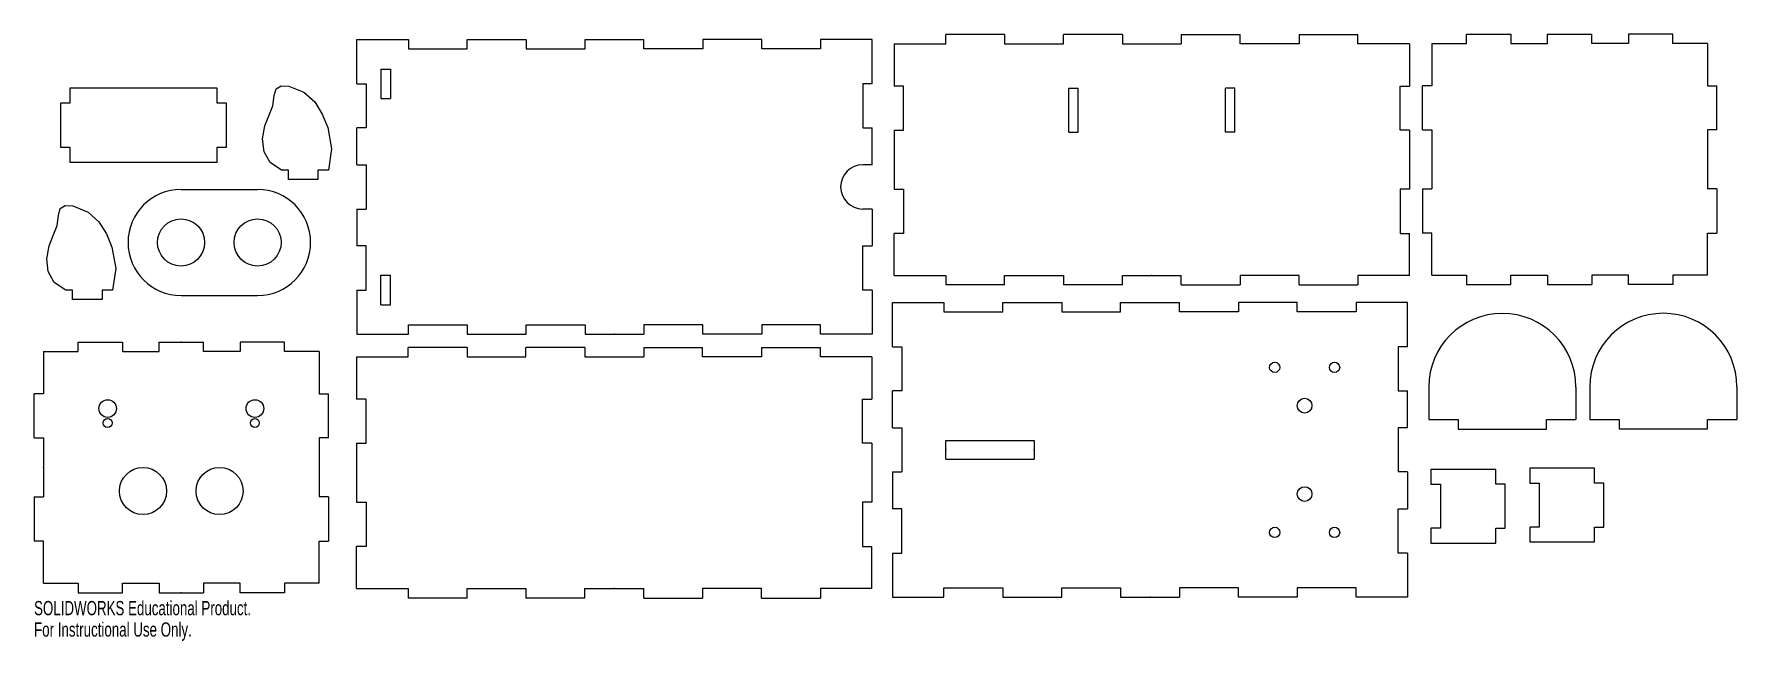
# Model space of a CAD drawing. Header units: millimetres. Extents: x -91 to 487, y -45 to 161.
import ezdxf

# ---------------------------------------------------------------- set-up
doc = ezdxf.new("R2010")
doc.units = ezdxf.units.MM
doc.header["$PDSIZE"] = -1
doc.styles.add('SLDTEXTSTYLE0', font='TXT', dxfattribs={"width": 0.7})

msp = doc.modelspace()

# ---------------------------------------------------------------- linework, layer by layer
at = {"color": 7, "linetype": 'Continuous'}
for p, q in [((18.53, 159.31), (36.03, 159.31)), ((18.53, 144.31), (18.53, 159.31)), ((36.03, 159.31), (36.03, 156.11)), ((56.03, 156.11), (56.03, 159.31)), ((56.03, 159.31), (76.03, 159.31)), ((76.03, 159.31), (76.03, 156.11)), ((96.03, 156.11), (96.03, 159.31)), ((96.03, 159.31), (116.03, 159.31)), ((116.03, 156.11), (116.03, 159.31)), ((156.03, 159.31), (136.03, 159.31)), ((136.03, 159.31), (136.03, 156.11)), ((156.03, 156.11), (156.03, 159.31)), ((176.03, 159.31), (176.03, 156.11)), ((193.53, 159.31), (176.03, 159.31)), ((193.53, 144.31), (193.53, 159.31)), ((201.01, 157.83), (201.01, 143.53)), ((201.01, 157.83), (218.51, 157.83)), ((218.51, 157.83), (218.51, 161.03)), ((238.51, 161.03), (218.51, 161.03)), ((238.51, 161.03), (238.51, 157.83)), ((238.51, 157.83), (258.51, 157.83)), ((278.51, 161.03), (258.51, 161.03)), ((258.51, 157.83), (258.51, 161.03)), ((278.51, 161.03), (278.51, 157.83)), ((278.51, 157.83), (298.51, 157.83)), ((298.51, 161.03), (298.51, 157.83)), ((298.51, 161.03), (318.51, 161.03)), ((318.51, 157.83), (318.51, 161.03)), ((338.51, 157.83), (318.51, 157.83)), ((338.51, 161.03), (358.51, 161.03)), ((338.51, 161.03), (338.51, 157.83)), ((358.51, 157.83), (358.51, 161.03)), ((376.01, 157.83), (358.51, 157.83)), ((376.01, 157.83), (376.01, 143.53)), ((383.62, 157.96), (383.62, 143.66)), ((383.62, 157.96), (395.42, 157.96)), ((395.42, 157.96), (395.42, 161.16)), ((395.42, 161.16), (410.42, 161.16)), ((410.42, 161.16), (410.42, 157.96)), ((410.42, 157.96), (422.92, 157.96)), ((422.92, 161.16), (437.92, 161.16)), ((422.92, 157.96), (422.92, 161.16)), ((437.92, 157.96), (437.92, 161.16)), ((450.42, 157.96), (437.92, 157.96)), ((465.42, 161.16), (450.42, 161.16)), ((450.42, 161.16), (450.42, 157.96)), ((465.42, 157.96), (465.42, 161.16)), ((477.22, 157.96), (465.42, 157.96)), ((477.22, 157.96), (477.22, 143.66)), ((36.03, 156.11), (56.03, 156.11)), ((76.03, 156.11), (96.03, 156.11)), ((136.03, 156.11), (116.03, 156.11)), ((176.03, 156.11), (156.03, 156.11)), ((26.73, 149.31), (26.73, 139.31)), ((26.73, 149.31), (29.93, 149.31)), ((29.93, 149.31), (29.93, 139.31)), ((-28.95, 142.76), (-78.95, 142.76)), ((-78.95, 142.76), (-78.95, 137.76)), ((-28.95, 137.76), (-28.95, 142.76)), ((18.53, 144.31), (21.73, 144.31)), ((21.73, 144.31), (21.73, 129.31)), ((26.73, 139.31), (29.93, 139.31)), ((190.33, 144.31), (190.33, 129.31)), ((193.53, 144.31), (190.33, 144.31)), ((204.21, 143.53), (201.01, 143.53)), ((204.21, 128.53), (204.21, 143.53)), ((260.31, 142.83), (263.51, 142.83)), ((260.31, 127.83), (260.31, 142.83)), ((263.51, 127.83), (263.51, 142.83)), ((316.71, 142.83), (313.51, 142.83)), ((313.51, 127.83), (313.51, 142.83)), ((316.71, 127.83), (316.71, 142.83)), ((372.81, 143.53), (376.01, 143.53)), ((372.81, 128.53), (372.81, 143.53)), ((380.42, 128.66), (380.42, 143.66)), ((383.62, 143.66), (380.42, 143.66)), ((477.22, 143.66), (480.42, 143.66)), ((480.42, 128.66), (480.42, 143.66)), ((-82.15, 137.76), (-82.15, 122.76)), ((-78.95, 137.76), (-82.15, 137.76)), ((-25.75, 137.76), (-28.95, 137.76)), ((-25.75, 122.76), (-25.75, 137.76)), ((18.53, 116.81), (18.53, 129.31)), ((21.73, 129.31), (18.53, 129.31)), ((190.33, 129.31), (193.53, 129.31)), ((193.53, 116.81), (193.53, 129.31)), ((201.01, 128.53), (204.21, 128.53)), ((201.01, 128.53), (201.01, 108.53)), ((260.31, 127.83), (263.51, 127.83)), ((316.71, 127.83), (313.51, 127.83)), ((376.01, 128.53), (372.81, 128.53)), ((376.01, 128.53), (376.01, 108.53)), ((380.42, 128.66), (383.62, 128.66)), ((383.62, 128.66), (383.62, 108.66)), ((477.22, 128.66), (477.22, 108.66)), ((480.42, 128.66), (477.22, 128.66)), ((-82.15, 122.76), (-78.95, 122.76)), ((-78.95, 122.76), (-78.95, 117.76)), ((-28.95, 117.76), (-28.95, 122.76)), ((-28.95, 122.76), (-25.75, 122.76)), ((-78.95, 117.76), (-28.95, 117.76)), ((18.53, 116.81), (21.73, 116.81)), ((21.73, 116.81), (21.73, 101.81)), ((193.53, 116.81), (190.33, 116.81)), ((-4.69, 114.97), (-7.04, 114.97)), ((-4.69, 111.77), (-4.69, 114.97)), ((5.31, 111.77), (-4.69, 111.77)), ((8.89, 114.97), (5.31, 114.97)), ((5.31, 114.97), (5.31, 111.77)), ((-41.17, 108.46), (-15.17, 108.46)), ((201.01, 108.53), (204.21, 108.53)), ((204.21, 108.53), (204.21, 93.53)), ((376.01, 108.53), (372.81, 108.53)), ((372.81, 108.53), (372.81, 93.53)), ((380.42, 108.66), (383.62, 108.66)), ((380.42, 108.66), (380.42, 93.66)), ((480.42, 108.66), (477.22, 108.66)), ((480.42, 108.66), (480.42, 93.66)), ((18.53, 101.81), (21.73, 101.81)), ((18.53, 101.81), (18.53, 89.31)), ((193.53, 101.81), (190.33, 101.81)), ((193.53, 101.81), (193.53, 89.31)), ((204.21, 93.53), (201.01, 93.53)), ((201.01, 79.23), (201.01, 93.53)), ((372.81, 93.53), (376.01, 93.53)), ((376.01, 79.23), (376.01, 93.53)), ((383.62, 93.66), (380.42, 93.66)), ((383.62, 79.36), (383.62, 93.66)), ((477.22, 79.36), (477.22, 93.66)), ((477.22, 93.66), (480.42, 93.66)), ((21.73, 89.31), (18.53, 89.31)), ((21.73, 74.31), (21.73, 89.31)), ((190.33, 74.31), (190.33, 89.31)), ((190.33, 89.31), (193.53, 89.31)), ((26.73, 69.31), (26.73, 79.31)), ((26.73, 79.31), (29.93, 79.31)), ((29.93, 69.31), (29.93, 79.31)), ((201.01, 79.23), (218.51, 79.23)), ((218.51, 79.23), (218.51, 76.03)), ((238.51, 76.03), (218.51, 76.03)), ((238.51, 79.23), (258.51, 79.23)), ((238.51, 76.03), (238.51, 79.23)), ((258.51, 79.23), (258.51, 76.03)), ((278.51, 76.03), (258.51, 76.03)), ((278.51, 79.23), (298.51, 79.23)), ((278.51, 76.03), (278.51, 79.23)), ((298.51, 76.03), (298.51, 79.23)), ((298.51, 76.03), (318.51, 76.03)), ((338.51, 79.23), (318.51, 79.23)), ((318.51, 79.23), (318.51, 76.03)), ((338.51, 76.03), (338.51, 79.23)), ((338.51, 76.03), (358.51, 76.03)), ((376.01, 79.23), (358.51, 79.23)), ((358.51, 79.23), (358.51, 76.03)), ((383.62, 79.36), (395.42, 79.36)), ((395.42, 79.36), (395.42, 76.16)), ((395.42, 76.16), (410.42, 76.16)), ((410.42, 79.36), (422.92, 79.36)), ((410.42, 76.16), (410.42, 79.36)), ((422.92, 79.36), (422.92, 76.16)), ((422.92, 76.16), (437.92, 76.16)), ((450.42, 79.36), (437.92, 79.36)), ((437.92, 79.36), (437.92, 76.16)), ((450.42, 76.16), (450.42, 79.36)), ((465.42, 76.16), (450.42, 76.16)), ((477.22, 79.36), (465.42, 79.36)), ((465.42, 79.36), (465.42, 76.16)), ((-77.98, 74.29), (-80.33, 74.29)), ((-77.98, 71.09), (-77.98, 74.29)), ((-67.98, 71.09), (-77.98, 71.09)), ((-64.4, 74.29), (-67.98, 74.29)), ((-67.98, 74.29), (-67.98, 71.09)), ((-41.17, 72.46), (-15.17, 72.46)), ((18.53, 74.31), (18.53, 59.31)), ((18.53, 74.31), (21.73, 74.31)), ((193.53, 74.31), (190.33, 74.31)), ((193.53, 74.31), (193.53, 59.31)), ((200.39, 70.09), (217.89, 70.09)), ((200.39, 55.09), (200.39, 70.09)), ((217.89, 70.09), (217.89, 66.89)), ((237.89, 66.89), (237.89, 70.09)), ((237.89, 70.09), (257.89, 70.09)), ((257.89, 70.09), (257.89, 66.89)), ((277.89, 66.89), (277.89, 70.09)), ((277.89, 70.09), (297.89, 70.09)), ((297.89, 66.89), (297.89, 70.09)), ((337.89, 70.09), (317.89, 70.09)), ((317.89, 70.09), (317.89, 66.89)), ((337.89, 66.89), (337.89, 70.09)), ((357.89, 70.09), (357.89, 66.89)), ((375.39, 70.09), (357.89, 70.09)), ((375.39, 55.09), (375.39, 70.09)), ((26.73, 69.31), (29.93, 69.31)), ((217.89, 66.89), (237.89, 66.89)), ((257.89, 66.89), (277.89, 66.89)), ((317.89, 66.89), (297.89, 66.89)), ((357.89, 66.89), (337.89, 66.89)), ((18.53, 59.31), (36.03, 59.31)), ((36.03, 62.51), (56.03, 62.51)), ((36.03, 59.31), (36.03, 62.51)), ((56.03, 62.51), (56.03, 59.31)), ((56.03, 59.31), (76.03, 59.31)), ((76.03, 62.51), (96.03, 62.51)), ((76.03, 59.31), (76.03, 62.51)), ((96.03, 62.51), (96.03, 59.31)), ((96.03, 59.31), (116.03, 59.31)), ((136.03, 62.51), (116.03, 62.51)), ((116.03, 62.51), (116.03, 59.31)), ((136.03, 59.31), (136.03, 62.51)), ((156.03, 59.31), (136.03, 59.31)), ((176.03, 62.51), (156.03, 62.51)), ((156.03, 62.51), (156.03, 59.31)), ((176.03, 59.31), (176.03, 62.51)), ((193.53, 59.31), (176.03, 59.31)), ((-87.89, 53.42), (-87.89, 39.12)), ((-87.89, 53.42), (-76.09, 53.42)), ((-76.09, 53.42), (-76.09, 56.62)), ((-76.09, 56.62), (-61.09, 56.62)), ((-61.09, 56.62), (-61.09, 53.42)), ((-61.09, 53.42), (-48.59, 53.42)), ((-48.59, 53.42), (-48.59, 56.62)), ((-48.59, 56.62), (-33.59, 56.62)), ((-33.59, 53.42), (-33.59, 56.62)), ((-21.09, 53.42), (-33.59, 53.42)), ((-6.09, 56.62), (-21.09, 56.62)), ((-21.09, 56.62), (-21.09, 53.42)), ((-6.09, 53.42), (-6.09, 56.62)), ((5.71, 53.42), (-6.09, 53.42)), ((5.71, 53.42), (5.71, 39.12)), ((35.95, 51.63), (35.95, 54.83)), ((55.95, 54.83), (35.95, 54.83)), ((55.95, 54.83), (55.95, 51.63)), ((95.95, 54.83), (75.95, 54.83)), ((75.95, 51.63), (75.95, 54.83)), ((95.95, 54.83), (95.95, 51.63)), ((115.95, 54.83), (115.95, 51.63)), ((115.95, 54.83), (135.95, 54.83)), ((135.95, 51.63), (135.95, 54.83)), ((155.95, 54.83), (175.95, 54.83)), ((155.95, 54.83), (155.95, 51.63)), ((175.95, 51.63), (175.95, 54.83)), ((200.39, 55.09), (203.59, 55.09)), ((203.59, 55.09), (203.59, 40.09)), ((372.19, 55.09), (372.19, 40.09)), ((375.39, 55.09), (372.19, 55.09)), ((18.45, 51.63), (18.45, 37.33)), ((18.45, 51.63), (35.95, 51.63)), ((55.95, 51.63), (75.95, 51.63)), ((95.95, 51.63), (115.95, 51.63)), ((155.95, 51.63), (135.95, 51.63)), ((193.45, 51.63), (175.95, 51.63)), ((193.45, 51.63), (193.45, 37.33)), ((382.55, 41.37), (382.55, 30.37)), ((432.55, 41.37), (432.55, 30.37)), ((437.21, 41.43), (437.21, 30.43)), ((487.21, 41.43), (487.21, 30.43)), ((-91.09, 24.12), (-91.09, 39.12)), ((-87.89, 39.12), (-91.09, 39.12)), ((5.71, 39.12), (8.91, 39.12)), ((8.91, 24.12), (8.91, 39.12)), ((21.65, 37.33), (18.45, 37.33)), ((21.65, 22.33), (21.65, 37.33)), ((190.25, 37.33), (193.45, 37.33)), ((190.25, 22.33), (190.25, 37.33)), ((200.39, 27.59), (200.39, 40.09)), ((203.59, 40.09), (200.39, 40.09)), ((372.19, 40.09), (375.39, 40.09)), ((375.39, 27.59), (375.39, 40.09)), ((382.55, 30.37), (392.55, 30.37)), ((392.55, 30.37), (392.55, 27.17)), ((422.55, 30.37), (432.55, 30.37)), ((422.55, 27.17), (422.55, 30.37)), ((437.21, 30.43), (447.21, 30.43)), ((447.21, 30.43), (447.21, 27.23)), ((477.21, 30.43), (487.21, 30.43)), ((477.21, 27.23), (477.21, 30.43)), ((-91.09, 24.12), (-87.89, 24.12)), ((-87.89, 24.12), (-87.89, 4.12)), ((5.71, 24.12), (5.71, 4.12)), ((8.91, 24.12), (5.71, 24.12)), ((200.39, 27.59), (203.59, 27.59)), ((203.59, 27.59), (203.59, 12.59)), ((218.59, 16.89), (218.59, 23.29)), ((218.59, 23.29), (248.59, 23.29)), ((248.59, 23.29), (248.59, 16.89)), ((372.19, 27.59), (372.19, 12.59)), ((375.39, 27.59), (372.19, 27.59)), ((392.55, 27.17), (422.55, 27.17)), ((447.21, 27.23), (477.21, 27.23)), ((18.45, 22.33), (21.65, 22.33)), ((18.45, 22.33), (18.45, 2.33)), ((193.45, 22.33), (190.25, 22.33)), ((193.45, 22.33), (193.45, 2.33)), ((200.39, 12.59), (203.59, 12.59)), ((200.39, 12.59), (200.39, 0.09)), ((218.59, 16.89), (248.59, 16.89)), ((375.39, 12.59), (372.19, 12.59)), ((375.39, 12.59), (375.39, 0.09)), ((405.29, 13.48), (383.29, 13.48)), ((383.29, 13.48), (383.29, 8.48)), ((405.29, 8.48), (405.29, 13.48)), ((438.83, 13.85), (416.83, 13.85)), ((416.83, 13.85), (416.83, 8.85)), ((438.83, 8.85), (438.83, 13.85)), ((383.29, 8.48), (386.49, 8.48)), ((386.49, 8.48), (386.49, -6.52)), ((408.49, 8.48), (405.29, 8.48)), ((408.49, -6.52), (408.49, 8.48)), ((416.83, 8.85), (420.03, 8.85)), ((420.03, 8.85), (420.03, -6.15)), ((442.03, 8.85), (438.83, 8.85)), ((442.03, -6.15), (442.03, 8.85)), ((-91.09, 4.12), (-87.89, 4.12)), ((-91.09, 4.12), (-91.09, -10.88)), ((8.91, 4.12), (5.71, 4.12)), ((8.91, 4.12), (8.91, -10.88)), ((18.45, 2.33), (21.65, 2.33)), ((21.65, 2.33), (21.65, -12.67)), ((193.45, 2.33), (190.25, 2.33)), ((190.25, 2.33), (190.25, -12.67)), ((203.59, 0.09), (200.39, 0.09)), ((203.59, -14.91), (203.59, 0.09)), ((372.19, -14.91), (372.19, 0.09)), ((372.19, 0.09), (375.39, 0.09)), ((-87.89, -10.88), (-91.09, -10.88)), ((-87.89, -25.18), (-87.89, -10.88)), ((5.71, -25.18), (5.71, -10.88)), ((5.71, -10.88), (8.91, -10.88)), ((386.49, -6.52), (383.29, -6.52)), ((383.29, -6.52), (383.29, -11.52)), ((383.29, -11.52), (405.29, -11.52)), ((405.29, -11.52), (405.29, -6.52)), ((405.29, -6.52), (408.49, -6.52)), ((420.03, -6.15), (416.83, -6.15)), ((416.83, -6.15), (416.83, -11.15)), ((416.83, -11.15), (438.83, -11.15)), ((438.83, -11.15), (438.83, -6.15)), ((438.83, -6.15), (442.03, -6.15)), ((21.65, -12.67), (18.45, -12.67)), ((18.45, -26.97), (18.45, -12.67)), ((190.25, -12.67), (193.45, -12.67)), ((193.45, -26.97), (193.45, -12.67)), ((200.39, -14.91), (200.39, -29.91)), ((200.39, -14.91), (203.59, -14.91)), ((375.39, -14.91), (372.19, -14.91)), ((375.39, -14.91), (375.39, -29.91)), ((-87.89, -25.18), (-76.09, -25.18)), ((-76.09, -25.18), (-76.09, -28.38)), ((-76.09, -28.38), (-61.09, -28.38)), ((-61.09, -25.18), (-48.59, -25.18)), ((-61.09, -28.38), (-61.09, -25.18)), ((-48.59, -25.18), (-48.59, -28.38)), ((-48.59, -28.38), (-33.59, -28.38)), ((-21.09, -25.18), (-33.59, -25.18)), ((-33.59, -25.18), (-33.59, -28.38)), ((-21.09, -28.38), (-21.09, -25.18)), ((-6.09, -28.38), (-21.09, -28.38)), ((5.71, -25.18), (-6.09, -25.18)), ((-6.09, -25.18), (-6.09, -28.38)), ((18.45, -26.97), (35.95, -26.97)), ((35.95, -26.97), (35.95, -30.17)), ((55.95, -26.97), (75.95, -26.97)), ((55.95, -30.17), (55.95, -26.97)), ((75.95, -26.97), (75.95, -30.17)), ((95.95, -26.97), (115.95, -26.97)), ((95.95, -30.17), (95.95, -26.97)), ((115.95, -30.17), (115.95, -26.97)), ((155.95, -26.97), (135.95, -26.97)), ((135.95, -26.97), (135.95, -30.17)), ((155.95, -30.17), (155.95, -26.97)), ((193.45, -26.97), (175.95, -26.97)), ((175.95, -26.97), (175.95, -30.17)), ((217.89, -26.71), (237.89, -26.71)), ((217.89, -29.91), (217.89, -26.71)), ((237.89, -26.71), (237.89, -29.91)), ((257.89, -26.71), (277.89, -26.71)), ((257.89, -29.91), (257.89, -26.71)), ((277.89, -26.71), (277.89, -29.91)), ((317.89, -26.71), (297.89, -26.71)), ((297.89, -26.71), (297.89, -29.91)), ((317.89, -29.91), (317.89, -26.71)), ((357.89, -26.71), (337.89, -26.71)), ((337.89, -26.71), (337.89, -29.91)), ((357.89, -29.91), (357.89, -26.71)), ((55.95, -30.17), (35.95, -30.17)), ((95.95, -30.17), (75.95, -30.17)), ((115.95, -30.17), (135.95, -30.17)), ((155.95, -30.17), (175.95, -30.17)), ((200.39, -29.91), (217.89, -29.91)), ((237.89, -29.91), (257.89, -29.91)), ((277.89, -29.91), (297.89, -29.91)), ((337.89, -29.91), (317.89, -29.91)), ((375.39, -29.91), (357.89, -29.91))]:
    msp.add_line(p, q, dxfattribs=at)
at = {"color": 7, "linetype": 'Continuous', "flags": 128}
for points in [[(-7.04, 114.97), (-10.94, 117.55), (-12.98, 121.26), (-13.47, 125.59), (-12.71, 130.03), (-11.34, 133.48), (-9.96, 136.84), (-9.55, 140.34), (-8.92, 142.64), (-7.18, 143.65), (-4.58, 143.52), (0.58, 141.44), (4.22, 138.13), (6.78, 134.03), (8.64, 129.49), (9.94, 122.26), (8.89, 114.97)], [(-80.33, 74.29), (-84.23, 76.88), (-86.27, 80.59), (-86.76, 84.92), (-86, 89.35), (-84.63, 92.8), (-83.25, 96.17), (-82.84, 99.66), (-82.21, 101.96), (-80.47, 102.97), (-77.87, 102.85), (-72.71, 100.76), (-69.07, 97.45), (-66.51, 93.35), (-64.65, 88.81), (-63.35, 81.58), (-64.4, 74.29)]]:
    msp.add_lwpolyline(points, dxfattribs=at)
at = {"color": 7, "linetype": 'Continuous'}
for centre, radius in [((-41.17, 90.46), 8), ((-15.17, 90.46), 8), ((330.23, 48.09), 1.75), ((350.55, 48.09), 1.75), ((-66.09, 34.12), 3), ((-16.09, 34.12), 3), ((340.39, 35.09), 2.5), ((-66.09, 29.22), 1.49), ((-16.09, 29.22), 1.49), ((-54.09, 6.12), 8), ((-28.09, 6.12), 8), ((340.39, 5.09), 2.5), ((330.23, -7.91), 1.75), ((350.55, -7.91), 1.75)]:
    msp.add_circle(centre, radius, dxfattribs=at)
for centre, radius, start, end in [((190.33, 109.31), 7.5, 90, 270), ((-41.17, 90.46), 18, 90, 270), ((-15.17, 90.46), 18, 270, 90), ((407.55, 41.37), 25, 0, 180), ((462.21, 41.43), 25, 0, 180)]:
    msp.add_arc(centre, radius, start, end, dxfattribs=at)
for p in [(288.51, 79.23), (106.03, 59.31), (-41.09, 56.62), (218.59, 20.09), (248.59, 20.09), (-87.89, 14.12), (-41.09, -28.38), (105.95, -26.97), (287.89, -29.91)]:
    msp.add_point(p, dxfattribs=at)

# ---------------------------------------------------------------- texts
at = {"color": 7, "linetype": 'Continuous', "char_height": 4.8336, "attachment_point": 1, "style": 'SLDTEXTSTYLE0'}
for s, insert in [('SOLIDWORKS Educational Product.', (-91.09, -31.18)), ('For Instructional Use Only.', (-91.09, -38.44))]:
    msp.add_mtext(s, dxfattribs=dict(at, insert=insert))

doc.saveas('drawing.dxf')
